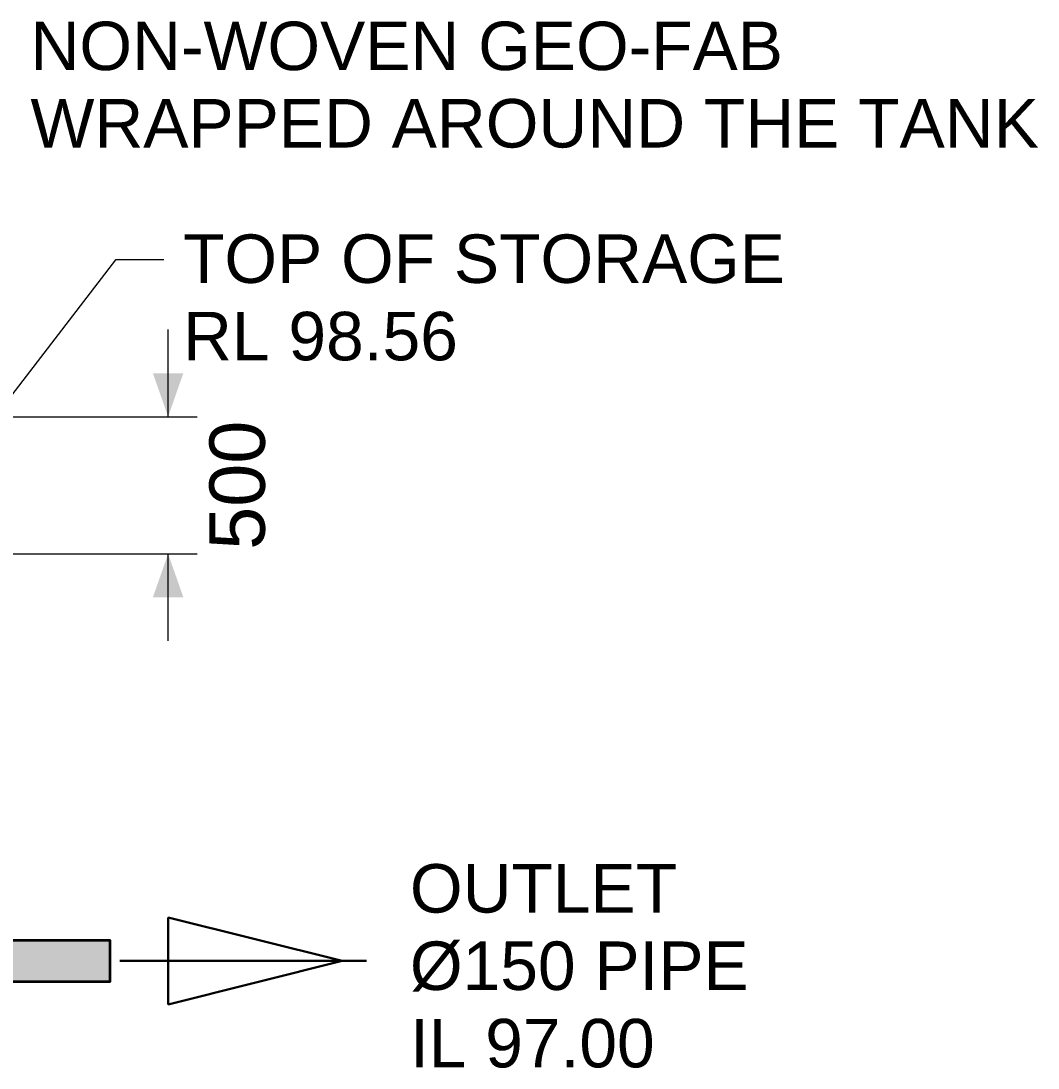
# Model space of a CAD drawing. Header units: millimetres. Extents: x 71 to 41929, y 71 to 131329.
# Drawn here: x 25028 to 28738, y 50437 to 54256 of the extents above; entities that cross this region are included whole.
import ezdxf
from ezdxf.enums import TextEntityAlignment as Align

# ---------------------------------------------------------------- set-up
doc = ezdxf.new("R2010")
doc.units = ezdxf.units.MM
for name, color, linetype in [('ANNOTATIONS', 7, 'Continuous'), ('DIMENSIONS', 7, 'Continuous'), ('FLOW_OUTLET', 5, 'Continuous'), ('LEADERS', 7, 'Continuous'), ('PIPES', 7, 'Continuous')]:
    doc.layers.add(name, color=color, linetype=linetype)
doc.styles.add('ARIAL', font='arial.ttf')

msp = doc.modelspace()

# ---------------------------------------------------------------- linework, layer by layer
at = {"layer": 'DIMENSIONS', "lineweight": 18}
for p, q in [((25564.9, 52812.5), (25564.9, 53130)), ((24965.1, 52812.5), (25670.7, 52812.5)), ((24965.1, 52312.5), (25670.7, 52312.5)), ((25564.9, 51995), (25564.9, 52312.5))]:
    msp.add_line(p, q, dxfattribs=at)
at = {"layer": 'DIMENSIONS'}
for points in [[(25564.9, 52812.5), (25620.4, 52971.2), (25509.3, 52971.2)], [(25564.9, 52312.5), (25509.3, 52153.7), (25620.4, 52153.7)]]:
    msp.add_solid(points, dxfattribs=at)
at = {"layer": 'FLOW_OUTLET', "color": 5, "lineweight": 30}
for p, q in [((25564.9, 50986.2), (26199.9, 50827.5)), ((25564.9, 50668.8), (25564.9, 50986.2)), ((25388.5, 50827.5), (26288.1, 50827.5)), ((25564.9, 50668.8), (26199.9, 50827.5))]:
    msp.add_line(p, q, dxfattribs=at)
at = {"layer": 'LEADERS', "lineweight": 18}
for p, q in [((25372.4, 53384.9), (24577.1, 52347.8)), ((25548.8, 53384.9), (25372.4, 53384.9))]:
    msp.add_line(p, q, dxfattribs=at)
at = {"layer": 'PIPES', "lineweight": 35}
msp.add_lwpolyline([(24647.6, 50752.5), (25353.2, 50752.5), (25353.2, 50902.5), (24647.6, 50902.5)], close=True, dxfattribs=at)
at = {"layer": 'PIPES', "true_color": 0xbfbfbf}
msp.add_solid([(24647.6, 50752.5), (25353.2, 50752.5), (24647.6, 50902.5), (25353.2, 50902.5)], dxfattribs=at)

# ---------------------------------------------------------------- texts
at = {"layer": 'ANNOTATIONS', "style": 'ARIAL'}
for s, height, p in [('NON-WOVEN GEO-FAB', 176.812, (25062.9, 54076.4)), ('WRAPPED AROUND THE TANK', 176.812, (25062.9, 53794.2)), ('TOP OF STORAGE', 176.812, (25619.3, 53300.3)), ('RL 98.56', 176.81, (25619.3, 53018.1)), ('OUTLET', 176.81, (26446.8, 51003.9)), ('Ø150 PIPE', 176.81, (26446.8, 50721.7)), ('IL 97.00', 176.81, (26446.8, 50439.4))]:
    msp.add_text(s, height=height, dxfattribs=at).set_placement(p)
at = {"layer": 'DIMENSIONS', "style": 'ARIAL'}
msp.add_text('500', height=202.07, rotation=90, dxfattribs=at).set_placement((25917.6, 52562.5), align=Align.CENTER)

doc.saveas('drawing.dxf')
